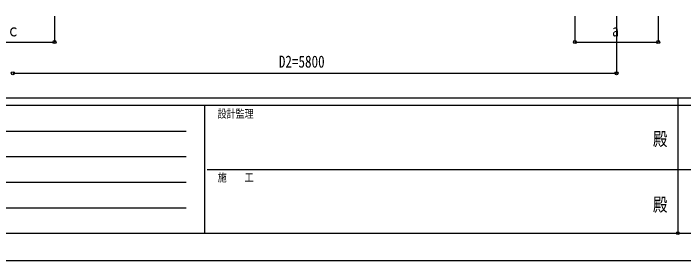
# Model space of a CAD drawing. Units: millimetres, scale not verified. Extents: x -14718 to 14718, y -10395 to 10395.
# Drawn here: x -6402 to 37, y -10395 to -8022 of the extents above; entities that cross this region are included whole.
import ezdxf
from ezdxf.enums import TextEntityAlignment as Align

# ---------------------------------------------------------------- set-up
doc = ezdxf.new("R2010")
doc.units = ezdxf.units.MM
doc.header["$LTSCALE"] = 50
doc.header["$PDMODE"] = 32
doc.header["$PDSIZE"] = 25
doc.layers.add('0-5_YKK_D', color=6, linetype='Continuous')
doc.layers.add('0-6_YKK_ZWAK', color=7, linetype='Continuous')
doc.styles.add('ＭＳ ゴシック', font='')
doc.styles.get('ＭＳ ゴシック').set_extended_font_data('MS Gothic')

msp = doc.modelspace()

# ---------------------------------------------------------------- linework, layer by layer
at = {"layer": '0-5_YKK_D'}
for p, q in [((-6007.43, -8047.5), (-6007.43, -8298.5)), ((-1007.43, -8047.5), (-1007.43, -8298.5)), ((-607.43, -8047.5), (-607.43, -8598.5)), ((-207.43, -8047.5), (-207.43, -8298.5)), ((-6807.43, -8297.5), (-6007.43, -8297.5)), ((-1007.43, -8297.5), (-207.43, -8297.5)), ((-6407.43, -8597.5), (-607.43, -8597.5))]:
    msp.add_line(p, q, dxfattribs=at)
for centre in [(-6007.43, -8297.5), (-1007.43, -8297.5), (-207.43, -8297.5), (-6407.43, -8597.5), (-6407.43, -8597.5), (-607.43, -8597.5)]:
    msp.add_circle(centre, 14.88, dxfattribs=at)
at = {"layer": '0-6_YKK_ZWAK'}
for p, q in [((13632.57, -8837.5), (-13667.43, -8837.5)), ((-17.43, -8837.5), (-17.43, -10132.5)), ((-4567.43, -8907.5), (-13667.43, -8907.5)), ((-4567.43, -8907.5), (-4567.43, -10132.5)), ((-17.43, -8907.5), (-4567.43, -8907.5)), ((4532.57, -8907.5), (-17.43, -8907.5)), ((-13518.68, -9152.5), (-4742.43, -9152.5)), ((-13518.68, -9397.5), (-4742.43, -9397.5)), ((-4541.18, -9520), (-17.43, -9520)), ((-17.43, -9520), (4532.57, -9520)), ((-13518.68, -9642.5), (-4742.43, -9642.5)), ((-13518.68, -9887.5), (-4742.43, -9887.5)), ((-13667.43, -10132.5), (-4567.43, -10132.5)), ((-4567.43, -10132.5), (-17.43, -10132.5)), ((-17.43, -10132.5), (4532.57, -10132.5))]:
    msp.add_line(p, q, dxfattribs=at)
msp.add_lwpolyline([(-14717.5, -10395), (14717.5, -10395), (14717.5, 10395), (-14717.5, 10395)], close=True, dxfattribs=at)
msp.add_point((-17.43, -10132.5), dxfattribs=at)

# ---------------------------------------------------------------- texts
at = {"layer": '0-5_YKK_D', "style": 'ＭＳ ゴシック', "width": 0.8}
for s, p in [('ｃ', (-6466.23, -8277.5)), ('a', (-649.43, -8277.5)), ('D2=5800', (-3851.83, -8577.5))]:
    msp.add_text(s, height=115.5, dxfattribs=at).set_placement(p, align=Align.BOTTOM_LEFT)
at = {"layer": '0-6_YKK_ZWAK', "style": 'ＭＳ ゴシック', "width": 0.8}
for s, height, p in [('設計監理', 76.98, (-4439.1, -9047.5)), ('殿', 128.3, (-257.83, -9330.42)), ('施\u3000\u3000工', 76.98, (-4439.1, -9660)), ('殿', 128.3, (-257.83, -9960.42))]:
    msp.add_text(s, height=height, dxfattribs=at).set_placement(p, align=Align.BOTTOM_LEFT)

doc.saveas('drawing.dxf')
